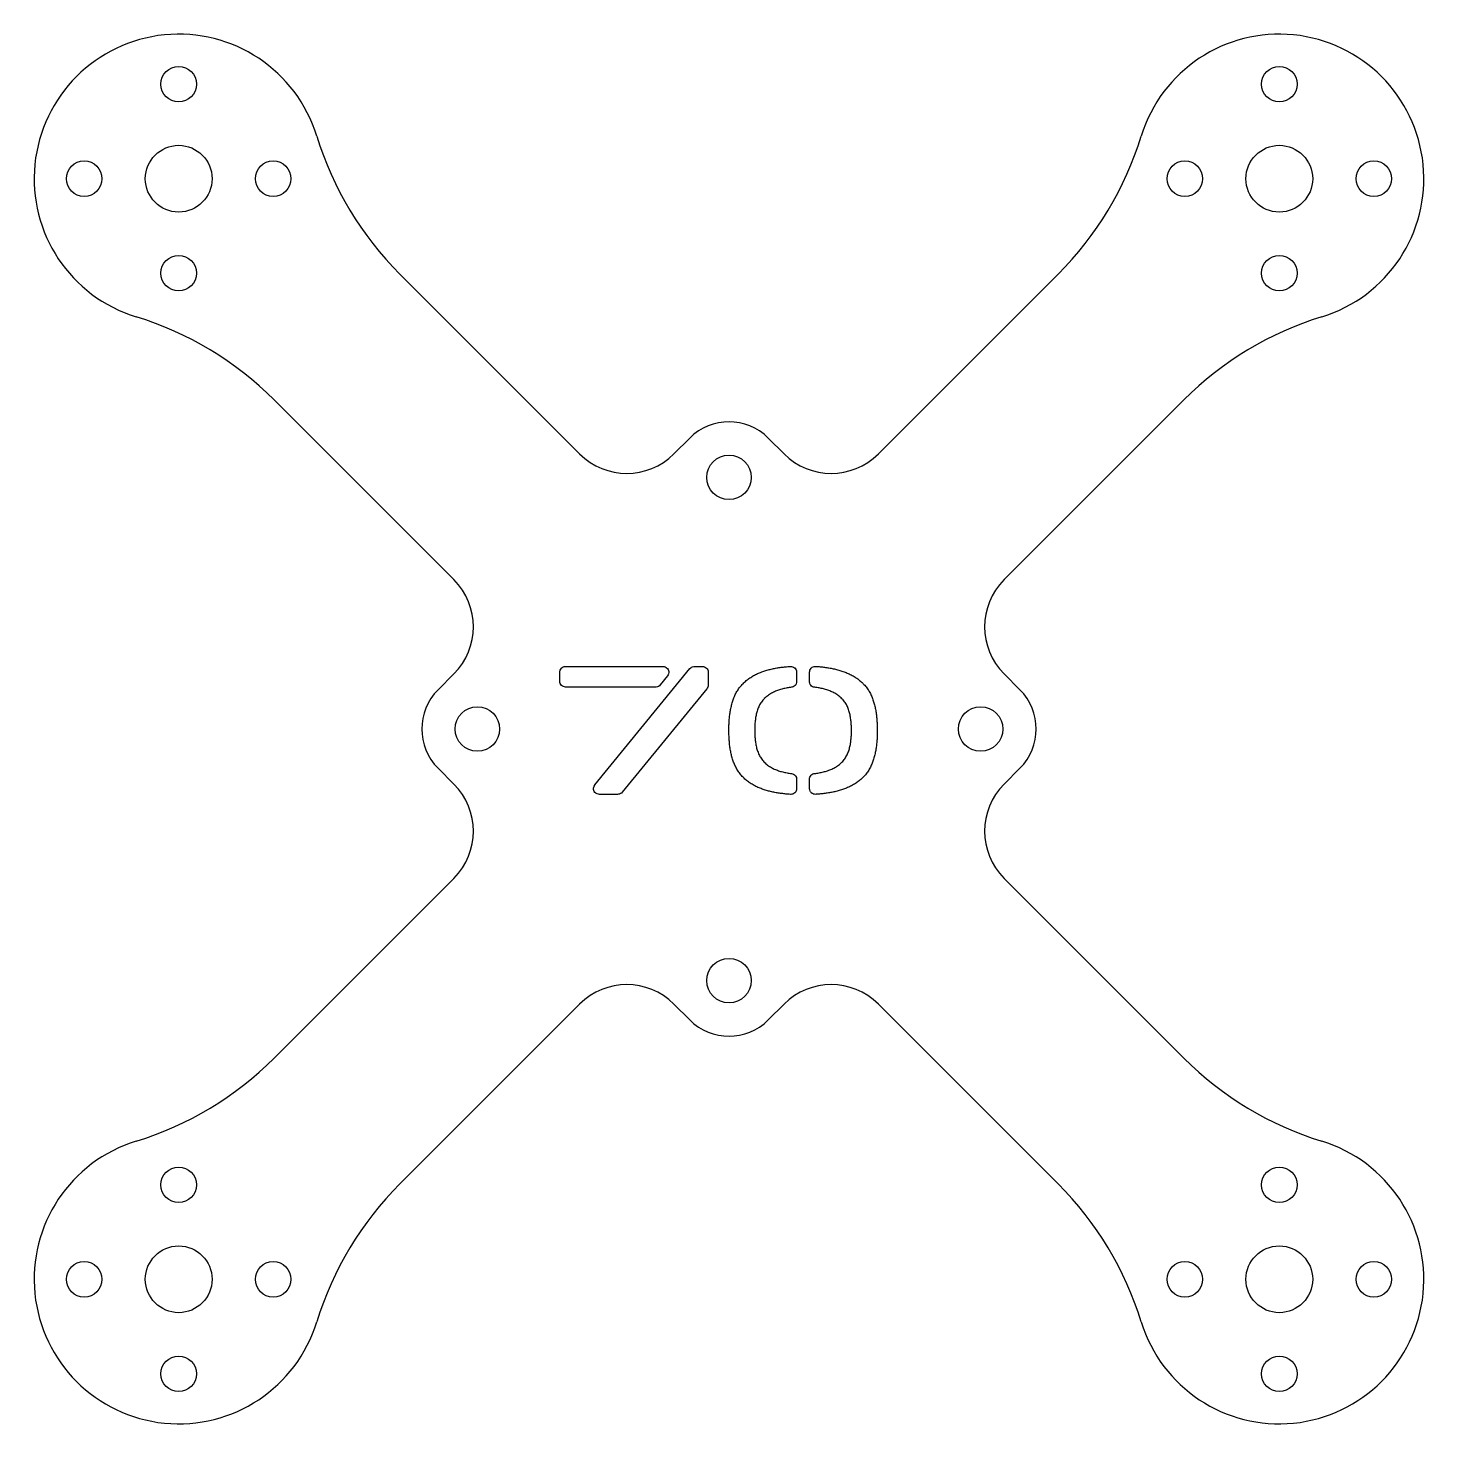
# Model space of a CAD drawing. Extents: x -31.5 to 31.5, y -31.5 to 31.5.
import ezdxf

# ---------------------------------------------------------------- set-up
doc = ezdxf.new("R2010")
doc.units = 0
doc.layers.get('0').update_dxf_attribs({"linetype": 'continuous'})

# ---------------------------------------------------------------- blocks, each defined once
blk = doc.blocks.new('CUT001')
at = {"color": 0}
for p, q in [((-6.718, 12.374), (-14.805, 20.462)), ((6.718, 12.374), (14.805, 20.462)), ((-20.462, 14.805), (-12.374, 6.718)), ((20.462, 14.805), (12.374, 6.718)), ((-1.768, 13.081), (-2.475, 12.374)), ((2.475, 12.374), (1.768, 13.081)), ((-7.609, 2.147), (-7.609, 2.552)), ((-7.349, 2.815), (-2.972, 2.815)), ((-6.032, -2.518), (-1.755, 2.716)), ((-1.553, 2.815), (-1.196, 2.815)), ((-0.936, 2.552), (-0.936, 1.977)), ((3.042, 2.552), (3.042, 2.134)), ((3.623, 2.134), (3.623, 2.552)), ((-12.374, 2.475), (-13.081, 1.768)), ((-2.767, 2.388), (-3.097, 1.98)), ((13.081, 1.768), (12.374, 2.475)), ((-3.3, 1.884), (-7.349, 1.884)), ((-0.994, 1.813), (-4.802, -2.846)), ((-13.081, -1.768), (-12.374, -2.475)), ((12.374, -2.475), (13.081, -1.768)), ((3.042, -2.261), (3.042, -2.679)), ((3.623, -2.679), (3.623, -2.261)), ((-5.008, -2.939), (-5.827, -2.939)), ((-20.462, -14.805), (-12.374, -6.718)), ((20.462, -14.805), (12.374, -6.718)), ((-6.718, -12.374), (-14.805, -20.462)), ((-2.475, -12.374), (-1.768, -13.081)), ((1.768, -13.081), (2.475, -12.374)), ((6.718, -12.374), (14.805, -20.462))]:
    blk.add_line(p, q, dxfattribs=at)
for points in [[(-7.609, 2.552), (-7.604, 2.602), (-7.59, 2.649), (-7.567, 2.694), (-7.536, 2.733), (-7.499, 2.766), (-7.456, 2.791), (-7.408, 2.808), (-7.359, 2.815), (-7.349, 2.815)], [(-7.609, 2.552), (-7.604, 2.602), (-7.59, 2.649), (-7.567, 2.694), (-7.536, 2.733), (-7.499, 2.766), (-7.456, 2.791), (-7.408, 2.808), (-7.359, 2.815), (-7.349, 2.815)], [(-2.972, 2.815), (-2.922, 2.81), (-2.875, 2.796), (-2.83, 2.772), (-2.805, 2.754)], [(-2.805, 2.754), (-2.769, 2.719), (-2.741, 2.678), (-2.721, 2.632), (-2.71, 2.584), (-2.709, 2.534), (-2.718, 2.485), (-2.735, 2.438), (-2.761, 2.395), (-2.767, 2.388)], [(-2.805, 2.754), (-2.769, 2.719), (-2.741, 2.678), (-2.721, 2.632), (-2.71, 2.584), (-2.709, 2.534), (-2.718, 2.485), (-2.735, 2.438), (-2.761, 2.395), (-2.767, 2.388)], [(-1.755, 2.716), (-1.72, 2.751), (-1.679, 2.78), (-1.634, 2.801), (-1.585, 2.813), (-1.553, 2.815)], [(-1.196, 2.815), (-1.147, 2.81), (-1.099, 2.796), (-1.055, 2.773), (-1.016, 2.741), (-0.984, 2.703), (-0.959, 2.66), (-0.943, 2.612), (-0.936, 2.563), (-0.936, 2.552)], [(0.631, 2.038), (0.666, 2.073), (0.702, 2.108), (0.739, 2.141), (0.777, 2.174), (0.816, 2.205), (0.856, 2.236), (0.896, 2.266), (0.937, 2.294), (0.979, 2.322), (1.021, 2.348), (1.064, 2.374), (1.107, 2.399), (1.151, 2.423), (1.196, 2.446), (1.241, 2.468), (1.286, 2.489), (1.332, 2.509), (1.378, 2.529), (1.424, 2.547), (1.471, 2.565), (1.518, 2.582), (1.565, 2.599), (1.613, 2.614), (1.66, 2.629), (1.708, 2.643), (1.756, 2.657), (1.805, 2.67), (1.853, 2.682), (1.902, 2.694), (1.95, 2.705), (1.999, 2.715), (2.048, 2.725), (2.097, 2.735), (2.147, 2.744), (2.196, 2.752), (2.245, 2.76), (2.295, 2.767), (2.344, 2.774), (2.394, 2.78), (2.444, 2.786), (2.493, 2.792), (2.543, 2.797), (2.593, 2.802), (2.643, 2.806), (2.692, 2.81), (2.742, 2.814), (2.763, 2.815)], [(2.763, 2.815), (2.813, 2.813), (2.861, 2.802), (2.907, 2.782), (2.948, 2.754), (2.959, 2.744)], [(2.959, 2.744), (2.992, 2.707), (3.017, 2.664), (3.034, 2.617), (3.042, 2.568), (3.042, 2.552)], [(3.623, 2.552), (3.628, 2.602), (3.641, 2.65), (3.664, 2.694), (3.694, 2.734), (3.704, 2.744)], [(3.704, 2.744), (3.744, 2.774), (3.788, 2.797), (3.836, 2.811), (3.886, 2.815), (3.9, 2.815)], [(3.9, 2.815), (3.949, 2.812), (3.999, 2.808), (4.049, 2.804), (4.099, 2.799), (4.149, 2.794), (4.198, 2.789), (4.248, 2.783), (4.298, 2.777), (4.347, 2.77), (4.397, 2.763), (4.446, 2.755), (4.495, 2.747), (4.545, 2.739), (4.594, 2.73), (4.643, 2.72), (4.692, 2.71), (4.741, 2.699), (4.789, 2.688), (4.838, 2.676), (4.886, 2.663), (4.934, 2.65), (4.982, 2.636), (5.03, 2.621), (5.078, 2.606), (5.125, 2.59), (5.172, 2.573), (5.219, 2.555), (5.266, 2.537), (5.312, 2.518), (5.358, 2.498), (5.403, 2.477), (5.448, 2.455), (5.493, 2.433), (5.537, 2.41), (5.581, 2.385), (5.624, 2.36), (5.667, 2.334), (5.709, 2.307), (5.75, 2.279), (5.791, 2.25), (5.831, 2.219), (5.87, 2.188), (5.908, 2.156), (5.946, 2.124), (5.983, 2.09), (6.018, 2.055), (6.035, 2.038)], [(-7.349, 1.884), (-7.398, 1.889), (-7.446, 1.904), (-7.49, 1.927), (-7.529, 1.959), (-7.561, 1.997), (-7.586, 2.04), (-7.602, 2.087), (-7.609, 2.137), (-7.609, 2.147)], [(-3.097, 1.98), (-3.132, 1.944), (-3.173, 1.916), (-3.219, 1.896), (-3.268, 1.886), (-3.3, 1.884)], [(-0.936, 1.977), (-0.941, 1.927), (-0.955, 1.879), (-0.978, 1.835), (-0.994, 1.813)], [(-0.005, -0.065), (-0.005, -0.015), (-0.004, 0.035), (-0.003, 0.085), (-0.002, 0.135), (-0.001, 0.185), (0.002, 0.235), (0.004, 0.285), (0.007, 0.335), (0.01, 0.384), (0.014, 0.434), (0.019, 0.484), (0.024, 0.534), (0.029, 0.584), (0.035, 0.633), (0.041, 0.683), (0.049, 0.732), (0.056, 0.782), (0.065, 0.831), (0.074, 0.88), (0.083, 0.929), (0.094, 0.978), (0.105, 1.027), (0.117, 1.075), (0.13, 1.124), (0.143, 1.172), (0.157, 1.22), (0.173, 1.267), (0.189, 1.315), (0.206, 1.362), (0.224, 1.408), (0.243, 1.455), (0.263, 1.501), (0.284, 1.546), (0.306, 1.591), (0.329, 1.635), (0.354, 1.679), (0.379, 1.722), (0.406, 1.764), (0.434, 1.805), (0.463, 1.846), (0.493, 1.886), (0.525, 1.924), (0.558, 1.962), (0.592, 1.999), (0.627, 2.034), (0.631, 2.038)], [(3.042, 2.134), (3.038, 2.085), (3.025, 2.036), (3.004, 1.991), (2.973, 1.952), (2.935, 1.919), (2.892, 1.895), (2.844, 1.88), (2.811, 1.874)], [(3.851, 1.874), (3.802, 1.884), (3.756, 1.903), (3.714, 1.93), (3.679, 1.965), (3.652, 2.007), (3.634, 2.054), (3.625, 2.103), (3.623, 2.134)], [(6.035, 2.038), (6.07, 2.003), (6.104, 1.966), (6.137, 1.928), (6.169, 1.89), (6.199, 1.85), (6.229, 1.81), (6.257, 1.768), (6.283, 1.726), (6.309, 1.683), (6.333, 1.639), (6.357, 1.595), (6.379, 1.55), (6.4, 1.505), (6.42, 1.459), (6.439, 1.413), (6.457, 1.366), (6.474, 1.319), (6.49, 1.272), (6.506, 1.224), (6.52, 1.177), (6.533, 1.128), (6.546, 1.08), (6.558, 1.031), (6.569, 0.983), (6.579, 0.934), (6.589, 0.885), (6.598, 0.836), (6.606, 0.786), (6.614, 0.737), (6.621, 0.687), (6.628, 0.638), (6.634, 0.588), (6.639, 0.538), (6.644, 0.489), (6.648, 0.439), (6.652, 0.389), (6.655, 0.339), (6.658, 0.289), (6.661, 0.239), (6.663, 0.189), (6.665, 0.139), (6.666, 0.089), (6.667, 0.039), (6.667, -0.011), (6.667, -0.061), (6.667, -0.065)], [(1.588, 1.364), (1.552, 1.328), (1.519, 1.291), (1.488, 1.252), (1.458, 1.212), (1.43, 1.171), (1.404, 1.128), (1.379, 1.084), (1.356, 1.04), (1.335, 0.995), (1.316, 0.949), (1.298, 0.902), (1.281, 0.855), (1.266, 0.807), (1.252, 0.759), (1.239, 0.711), (1.227, 0.662), (1.217, 0.613), (1.207, 0.564), (1.199, 0.515), (1.191, 0.466), (1.185, 0.416), (1.179, 0.366), (1.174, 0.317), (1.169, 0.267), (1.166, 0.217), (1.163, 0.167), (1.161, 0.117), (1.159, 0.067), (1.158, 0.017), (1.157, -0.033), (1.157, -0.065)], [(1.588, 1.364), (1.552, 1.328), (1.519, 1.291), (1.488, 1.252), (1.458, 1.212), (1.43, 1.171), (1.404, 1.128), (1.379, 1.084), (1.356, 1.04), (1.335, 0.995), (1.316, 0.949), (1.298, 0.902), (1.281, 0.855), (1.266, 0.807), (1.252, 0.759), (1.239, 0.711), (1.227, 0.662), (1.217, 0.613), (1.207, 0.564), (1.199, 0.515), (1.191, 0.466), (1.185, 0.416), (1.179, 0.366), (1.174, 0.317), (1.169, 0.267), (1.166, 0.217), (1.163, 0.167), (1.161, 0.117), (1.159, 0.067), (1.158, 0.017), (1.157, -0.033), (1.157, -0.065)], [(2.811, 1.874), (2.761, 1.868), (2.712, 1.861), (2.662, 1.853), (2.613, 1.845), (2.564, 1.836), (2.515, 1.826), (2.466, 1.815), (2.418, 1.803), (2.369, 1.791), (2.321, 1.777), (2.273, 1.763), (2.226, 1.747), (2.179, 1.731), (2.132, 1.713), (2.086, 1.694), (2.04, 1.674), (1.995, 1.653), (1.95, 1.63), (1.906, 1.606), (1.863, 1.581), (1.82, 1.554), (1.779, 1.526), (1.739, 1.497), (1.699, 1.466), (1.661, 1.434), (1.624, 1.4), (1.589, 1.365), (1.588, 1.364)], [(5.078, 1.364), (5.042, 1.399), (5.005, 1.432), (4.967, 1.465), (4.928, 1.495), (4.887, 1.525), (4.846, 1.553), (4.804, 1.58), (4.76, 1.605), (4.717, 1.629), (4.672, 1.651), (4.627, 1.673), (4.581, 1.693), (4.535, 1.712), (4.488, 1.73), (4.441, 1.746), (4.393, 1.762), (4.346, 1.776), (4.297, 1.79), (4.249, 1.803), (4.2, 1.814), (4.152, 1.825), (4.103, 1.835), (4.053, 1.845), (4.004, 1.853), (3.955, 1.861), (3.905, 1.868), (3.856, 1.874), (3.851, 1.874)], [(5.508, -0.065), (5.508, -0.015), (5.507, 0.035), (5.506, 0.085), (5.504, 0.135), (5.501, 0.185), (5.498, 0.235), (5.494, 0.284), (5.49, 0.334), (5.484, 0.384), (5.478, 0.434), (5.471, 0.483), (5.463, 0.532), (5.454, 0.582), (5.444, 0.631), (5.433, 0.679), (5.421, 0.728), (5.408, 0.776), (5.393, 0.824), (5.378, 0.871), (5.36, 0.918), (5.342, 0.965), (5.322, 1.011), (5.3, 1.056), (5.277, 1.1), (5.252, 1.143), (5.225, 1.185), (5.196, 1.226), (5.166, 1.266), (5.134, 1.305), (5.1, 1.341), (5.078, 1.364)], [(0.631, -2.165), (0.595, -2.13), (0.561, -2.093), (0.528, -2.056), (0.497, -2.017), (0.466, -1.977), (0.437, -1.937), (0.409, -1.895), (0.382, -1.853), (0.356, -1.81), (0.332, -1.767), (0.308, -1.723), (0.286, -1.678), (0.265, -1.632), (0.245, -1.587), (0.226, -1.541), (0.208, -1.494), (0.19, -1.447), (0.174, -1.4), (0.159, -1.352), (0.144, -1.304), (0.131, -1.256), (0.118, -1.208), (0.106, -1.159), (0.095, -1.11), (0.084, -1.062), (0.075, -1.013), (0.066, -0.963), (0.057, -0.914), (0.049, -0.865), (0.042, -0.815), (0.035, -0.766), (0.029, -0.716), (0.024, -0.666), (0.019, -0.617), (0.015, -0.567), (0.011, -0.517), (0.007, -0.467), (0.004, -0.417), (0.002, -0.367), (0, -0.317), (-0.002, -0.267), (-0.003, -0.217), (-0.004, -0.167), (-0.005, -0.117), (-0.005, -0.067), (-0.005, -0.065)], [(1.157, -0.065), (1.158, -0.115), (1.158, -0.165), (1.16, -0.215), (1.162, -0.265), (1.164, -0.315), (1.167, -0.365), (1.171, -0.415), (1.176, -0.465), (1.181, -0.514), (1.187, -0.564), (1.194, -0.613), (1.202, -0.663), (1.211, -0.712), (1.221, -0.761), (1.232, -0.81), (1.244, -0.858), (1.257, -0.906), (1.272, -0.954), (1.288, -1.002), (1.305, -1.049), (1.324, -1.095), (1.344, -1.141), (1.366, -1.186), (1.389, -1.23), (1.414, -1.273), (1.441, -1.315), (1.47, -1.356), (1.501, -1.396), (1.533, -1.434), (1.567, -1.47), (1.588, -1.491)], [(5.078, -1.491), (5.113, -1.455), (5.146, -1.418), (5.178, -1.379), (5.207, -1.339), (5.235, -1.297), (5.261, -1.254), (5.285, -1.211), (5.308, -1.166), (5.329, -1.121), (5.349, -1.075), (5.367, -1.028), (5.384, -0.981), (5.399, -0.933), (5.413, -0.885), (5.426, -0.837), (5.438, -0.789), (5.448, -0.74), (5.458, -0.691), (5.466, -0.641), (5.474, -0.592), (5.481, -0.542), (5.486, -0.493), (5.492, -0.443), (5.496, -0.393), (5.5, -0.343), (5.503, -0.293), (5.505, -0.243), (5.507, -0.193), (5.508, -0.144), (5.508, -0.094), (5.508, -0.065)], [(6.667, -0.065), (6.667, -0.115), (6.667, -0.165), (6.666, -0.215), (6.665, -0.265), (6.663, -0.315), (6.661, -0.365), (6.658, -0.415), (6.656, -0.465), (6.652, -0.515), (6.648, -0.565), (6.644, -0.614), (6.639, -0.664), (6.634, -0.714), (6.628, -0.764), (6.621, -0.813), (6.614, -0.863), (6.607, -0.912), (6.598, -0.961), (6.589, -1.011), (6.58, -1.06), (6.569, -1.109), (6.558, -1.157), (6.546, -1.206), (6.534, -1.254), (6.52, -1.302), (6.506, -1.35), (6.491, -1.398), (6.475, -1.445), (6.458, -1.492), (6.44, -1.539), (6.421, -1.585), (6.401, -1.631), (6.38, -1.676), (6.357, -1.721), (6.334, -1.765), (6.31, -1.809), (6.284, -1.852), (6.257, -1.894), (6.229, -1.936), (6.2, -1.976), (6.17, -2.016), (6.138, -2.055), (6.105, -2.092), (6.071, -2.129), (6.036, -2.164), (6.035, -2.165)], [(1.588, -1.491), (1.623, -1.526), (1.66, -1.56), (1.698, -1.592), (1.737, -1.623), (1.778, -1.652), (1.819, -1.681), (1.862, -1.707), (1.905, -1.732), (1.949, -1.756), (1.993, -1.779), (2.038, -1.8), (2.084, -1.82), (2.13, -1.839), (2.177, -1.857), (2.224, -1.874), (2.272, -1.889), (2.32, -1.904), (2.368, -1.917), (2.416, -1.93), (2.465, -1.942), (2.514, -1.953), (2.563, -1.963), (2.612, -1.972), (2.661, -1.98), (2.71, -1.988), (2.76, -1.995), (2.81, -2.001), (2.811, -2.001)], [(3.851, -2.001), (3.901, -1.995), (3.951, -1.988), (4, -1.981), (4.049, -1.972), (4.098, -1.963), (4.147, -1.953), (4.196, -1.942), (4.245, -1.931), (4.293, -1.918), (4.341, -1.905), (4.389, -1.89), (4.437, -1.875), (4.484, -1.858), (4.531, -1.84), (4.577, -1.822), (4.623, -1.802), (4.668, -1.78), (4.713, -1.758), (4.757, -1.734), (4.8, -1.709), (4.842, -1.682), (4.884, -1.654), (4.924, -1.625), (4.964, -1.594), (5.002, -1.562), (5.039, -1.529), (5.075, -1.494), (5.078, -1.491)], [(-5.994, -2.884), (-6.029, -2.85), (-6.058, -2.809), (-6.078, -2.763), (-6.088, -2.714), (-6.089, -2.664), (-6.081, -2.615), (-6.064, -2.568), (-6.038, -2.525), (-6.032, -2.518)], [(2.763, -2.939), (2.713, -2.936), (2.663, -2.932), (2.613, -2.928), (2.563, -2.924), (2.514, -2.919), (2.464, -2.914), (2.414, -2.908), (2.365, -2.902), (2.315, -2.895), (2.266, -2.888), (2.216, -2.881), (2.167, -2.873), (2.118, -2.864), (2.068, -2.855), (2.019, -2.846), (1.97, -2.835), (1.921, -2.825), (1.873, -2.813), (1.824, -2.801), (1.776, -2.789), (1.728, -2.776), (1.68, -2.762), (1.632, -2.747), (1.584, -2.732), (1.537, -2.716), (1.49, -2.699), (1.443, -2.681), (1.396, -2.663), (1.35, -2.644), (1.304, -2.624), (1.259, -2.603), (1.214, -2.581), (1.169, -2.559), (1.125, -2.535), (1.081, -2.511), (1.038, -2.486), (0.996, -2.46), (0.954, -2.432), (0.912, -2.404), (0.872, -2.375), (0.832, -2.345), (0.793, -2.314), (0.755, -2.282), (0.717, -2.249), (0.68, -2.214), (0.645, -2.179), (0.631, -2.165)], [(2.811, -2.001), (2.86, -2.011), (2.906, -2.029), (2.949, -2.056), (2.984, -2.091), (3.012, -2.133), (3.031, -2.179), (3.04, -2.228), (3.042, -2.261)], [(3.623, -2.261), (3.627, -2.212), (3.64, -2.163), (3.661, -2.118), (3.691, -2.078), (3.729, -2.046), (3.773, -2.022), (3.82, -2.007), (3.851, -2.001)], [(6.035, -2.165), (5.999, -2.2), (5.963, -2.235), (5.926, -2.268), (5.888, -2.301), (5.849, -2.332), (5.809, -2.363), (5.769, -2.392), (5.728, -2.421), (5.686, -2.448), (5.644, -2.475), (5.601, -2.501), (5.558, -2.525), (5.514, -2.549), (5.469, -2.572), (5.424, -2.594), (5.379, -2.615), (5.333, -2.636), (5.287, -2.655), (5.241, -2.674), (5.194, -2.692), (5.147, -2.709), (5.1, -2.725), (5.052, -2.741), (5.005, -2.756), (4.957, -2.77), (4.909, -2.783), (4.86, -2.796), (4.812, -2.808), (4.763, -2.82), (4.714, -2.831), (4.666, -2.841), (4.617, -2.851), (4.567, -2.86), (4.518, -2.869), (4.469, -2.877), (4.419, -2.885), (4.37, -2.892), (4.32, -2.899), (4.271, -2.905), (4.221, -2.911), (4.171, -2.917), (4.122, -2.922), (4.072, -2.926), (4.022, -2.93), (3.972, -2.934), (3.922, -2.938), (3.9, -2.939)], [(-5.827, -2.939), (-5.876, -2.935), (-5.925, -2.922), (-5.97, -2.9), (-5.994, -2.884)], [(-4.802, -2.846), (-4.838, -2.881), (-4.88, -2.908), (-4.926, -2.927), (-4.975, -2.937), (-5.008, -2.939)], [(2.959, -2.872), (2.919, -2.902), (2.874, -2.924), (2.826, -2.937), (2.776, -2.94), (2.763, -2.939)], [(3.042, -2.679), (3.038, -2.729), (3.024, -2.777), (3.001, -2.821), (2.97, -2.86), (2.959, -2.872)], [(3.704, -2.872), (3.672, -2.833), (3.647, -2.79), (3.631, -2.743), (3.624, -2.693), (3.623, -2.679)], [(3.9, -2.939), (3.85, -2.938), (3.801, -2.928), (3.755, -2.908), (3.714, -2.88), (3.704, -2.872)]]:
    blk.add_lwpolyline(points, dxfattribs=at)
for centre, radius in [((-24.749, 28.999), 0.8), ((24.749, 28.999), 0.8), ((-24.749, 24.749), 1.5), ((24.749, 24.749), 1.5), ((-28.999, 24.749), 0.8), ((-20.499, 24.749), 0.8), ((20.499, 24.749), 0.8), ((28.999, 24.749), 0.8), ((-24.749, 20.499), 0.8), ((24.749, 20.499), 0.8), ((0, 11.314), 1), ((-11.314, 0), 1), ((11.314, 0), 1), ((0, -11.314), 1), ((-24.749, -20.499), 0.8), ((24.749, -20.499), 0.8), ((-24.749, -24.749), 1.5), ((24.749, -24.749), 1.5), ((-28.999, -24.749), 0.8), ((-20.499, -24.749), 0.8), ((20.499, -24.749), 0.8), ((28.999, -24.749), 0.8), ((-24.749, -28.999), 0.8), ((24.749, -28.999), 0.8)]:
    blk.add_circle(centre, radius, dxfattribs=at)
for centre, radius, start, end in [((-24.749, 24.749), 6.5, 17.09453, -107.09453), ((24.749, 24.749), 6.5, -72.90547, 162.90547), ((-4.199, 31.069), 15, -162.90547, -135), ((4.199, 31.069), 15, -45, -17.09453), ((-31.069, 4.199), 15, 45, 72.90547), ((31.069, 4.199), 15, 107.09453, 135), ((0, 11.314), 2.5, 45, 135), ((-4.596, 14.496), 3, -135, -45), ((4.596, 14.496), 3, -135, -45), ((-14.496, 4.596), 3, -45, 45), ((14.496, 4.596), 3, 135, -135), ((-11.314, 0), 2.5, 135, -135), ((11.314, 0), 2.5, -45, 45), ((-14.496, -4.596), 3, -45, 45), ((14.496, -4.596), 3, 135, -135), ((-4.596, -14.496), 3, 45, 135), ((4.596, -14.496), 3, 45, 135), ((0, -11.314), 2.5, -135, -45), ((-31.069, -4.199), 15, -72.90547, -45), ((31.069, -4.199), 15, -135, -107.09453), ((-24.749, -24.749), 6.5, 107.09453, -17.09453), ((24.749, -24.749), 6.5, -162.90547, 72.90547), ((-4.199, -31.069), 15, 135, 162.90547), ((4.199, -31.069), 15, 17.09453, 45)]:
    blk.add_arc(centre, radius, start, end, dxfattribs=at)

msp = doc.modelspace()

# ---------------------------------------------------------------- block references
at = {"color": 0}
msp.add_blockref('CUT001', (0, 0), dxfattribs=at)

doc.saveas('drawing.dxf')
